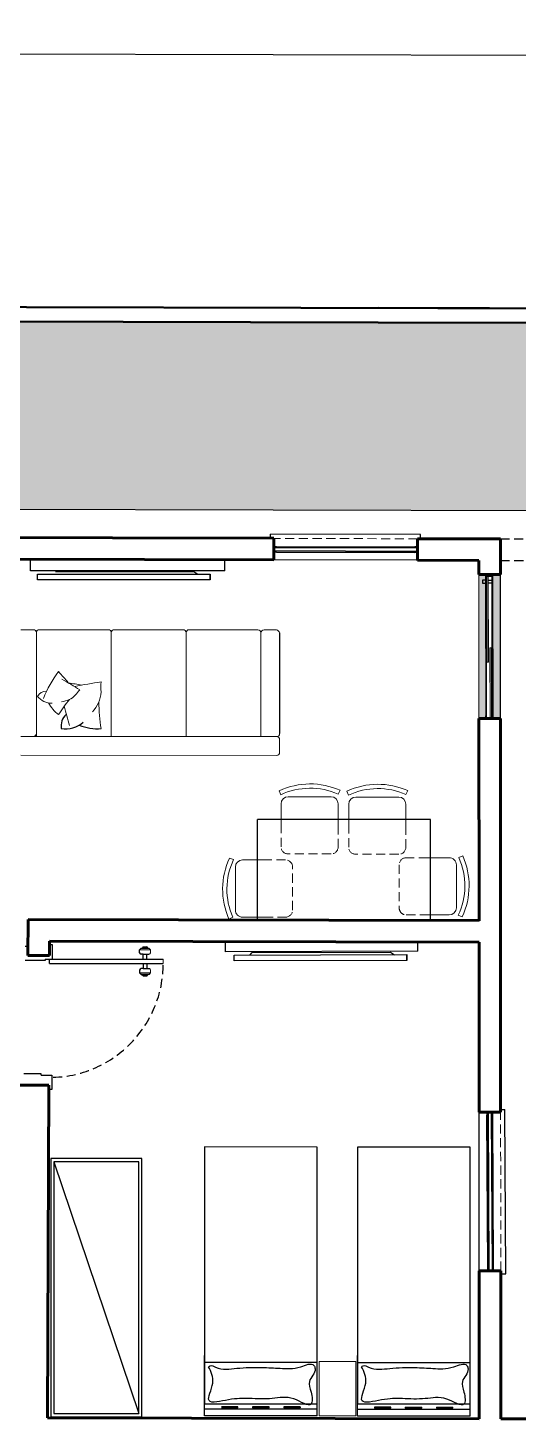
# Model space of a CAD drawing. Header units: millimetres. Extents: x 103208 to 171806, y -164 to 10038.
# Drawn here: x 118534 to 118874, y 7000 to 7966 of the extents above; entities that cross this region are included whole.
import ezdxf

# ---------------------------------------------------------------- set-up
doc = ezdxf.new("R2010")
doc.units = ezdxf.units.MM
doc.linetypes.add('HIDDEN', pattern=[9.525, 6.35, -3.175])
for name, color, linetype in [('01', 1, 'Continuous'), ('ACESSORIOS', 2, 'Continuous'), ('COZINHA', 2, 'Continuous'), ('Hachuria - Moveis', 1, 'Continuous'), ('Piso', 55, 'Continuous'), ('PN010', 1, 'Continuous'), ('PORTAS', 3, 'Continuous'), ('Portas-Projeção', 55, 'HIDDEN'), ('Projeção Janela - Viga', 1, 'HIDDEN')]:
    doc.layers.add(name, color=color, linetype=linetype)
for name, color, linetype, lineweight in [('Hachura', 1, 'Continuous', 9), ('MEDIDAS', 7, 'Continuous', 0), ('Moveis', 1, 'Continuous', 9), ('Parede Baixa', 5, 'Continuous', 50), ('Parede Corte', 4, 'Continuous', 40), ('Pisos Externos', 15, 'Continuous', 9), ('Portas - Janelas', 2, 'Continuous', 20), ('Projeção Janela', 15, 'HIDDEN', 9)]:
    doc.layers.add(name, color=color, linetype=linetype, lineweight=lineweight)
doc.styles.add('Valéria', font='romantic.ttf', dxfattribs={"height": 10})
doc.dimstyles.new('Cota - 50', dxfattribs={"dimtxt": 10, "dimasz": 5, "dimexe": 10, "dimexo": 20, "dimgap": 5, "dimtad": 1, "dimtxsty": 'Valéria', "dimblk": 'DOT', "dimcen": 0, "dimclrd": 12, "dimclre": 12, "dimclrt": 2, "dimazin": 2, "dimtfac": 1, "dimtix": 1, "dimtmove": 0, "dimatfit": 3, "dimldrblk": 'DOT', "dimfxl": 1, "dimarcsym": 0})

# ---------------------------------------------------------------- blocks, each defined once
blk = doc.blocks.new('cad')
at = {"layer": 'Moveis', "linetype": 'HIDDEN'}
for p, q in [((48757.25, 6115.68), (48727.25, 6115.68)), ((48722.25, 6110.68), (48722.25, 6095.68)), ((48762.25, 6095.68), (48762.25, 6110.68))]:
    blk.add_line(p, q, dxfattribs=at)
at = {"layer": 'Moveis'}
for p, q in [((48722.25, 6095.68), (48722.25, 6080.68)), ((48762.25, 6080.68), (48762.25, 6095.68)), ((48727.25, 6075.68), (48757.25, 6075.68)), ((48721.06, 6071.53), (48722.05, 6074.38)), ((48763.54, 6071.19), (48762.31, 6073.93))]:
    blk.add_line(p, q, dxfattribs=at)
at = {"layer": 'Moveis', "linetype": 'HIDDEN'}
for centre, start, end in [((48727.25, 6110.68), 90, 180), ((48757.25, 6110.68), 0, 90)]:
    blk.add_arc(centre, 5, start, end, dxfattribs=at)
at = {"layer": 'Moveis'}
for centre, radius, start, end in [((48727.25, 6080.68), 5, 180, 270), ((48757.25, 6080.68), 5, 270, 0), ((48742.67, 6118.15), 51.39, 245.13103, 293.96091), ((48742.67, 6118.15), 48.39, 244.77162, 293.94946)]:
    blk.add_arc(centre, radius, start, end, dxfattribs=at)
blk = doc.blocks.new('_Dot')
at = {"color": 0, "linetype": 'ByBlock', "lineweight": -2}
blk.add_line((-0.5, 0), (-1, 0), dxfattribs=at)
at = {"color": 0, "linetype": 'ByBlock', "const_width": 0.5}
blk.add_lwpolyline([(-0.25, 0, 1), (0.25, 0, 1)], format="xyb", close=True, dxfattribs=at)
blk = doc.blocks.new('*D887')
at = {"layer": 'Defpoints', "color": 0, "transparency": 16777216}
for p in [(119009.95, 7946.88), (116883.55, 7776.34, 9825), (119009.54, 7771.41, 9825)]:
    blk.add_point(p, dxfattribs=at)
at = {"layer": 'MEDIDAS', "color": 12, "lineweight": -2, "transparency": 16777216}
for p, q in [((116883.59, 7796.34), (116883.98, 7961.81)), ((119009.59, 7791.41), (119009.97, 7956.88)), ((116888.95, 7951.8), (119004.95, 7946.9))]:
    blk.add_line(p, q, dxfattribs=at)
at = {"layer": 'MEDIDAS', "color": 12, "lineweight": -2, "transparency": 16777216, "xscale": 5, "yscale": 5, "zscale": 5}
for p, rotation in [((116883.95, 7951.81), 179.8672790573392), ((119009.95, 7946.88), 359.8672790573391)]:
    blk.add_blockref('_Dot', p, dxfattribs=dict(at, rotation=rotation))
at = {"layer": 'MEDIDAS', "color": 2, "transparency": 16777216, "insert": (117946.97, 7959.49), "char_height": 10, "attachment_point": 5, "rotation": 359.86728, "style": 'Valéria'}
blk.add_mtext('2126', dxfattribs=at)

msp = doc.modelspace()

# ---------------------------------------------------------------- hatches: boundary and pattern name
h = msp.add_hatch()
h.set_pattern_fill('GRASS2', color=74, scale=15, pattern_type=2)
h.set_pattern_definition([(360, (3778.935, 51.527), (15, 15), [2.25, -0.45, 0.6, -0.45, 2.25, -9]), (360, (3778.185, 51.977), (15, 15), [1.5, -1.125, 2.25, -1.125, 1.5, -7.5]), (360, (3783.435, 57.977), (15, 15), [1.875, -0.75, 1.875, -10.5]), (360, (3775.935, 60.977), (15, 15), [0.75, -1.5, 0.75, -12]), (90, (3777.435, 60.977), (-15, 15), [1.35, -13.65]), (90, (3781.935, 51.977), (-15, 15), [1.5, -13.5]), (90, (3785.685, 57.977), (-15, 15), [1.5, -13.5]), (45, (3783.885, 51.827), (1e-14, 15), [1.5, -19.7132034]), (135, (3779.985, 51.827), (-15, 1e-14), [1.5, -19.7132034]), (63.434949, (3783.435, 51.9024), (8e-10, 15), [1.5, -32.0410197]), (75.9637565, (3782.685, 51.9774), (5e-10, 15), [1.5, -60.3465844]), (75.9637565, (3786.435, 57.9774), (5e-10, 15), [1.2, -60.6465844]), (75.9637565, (3777.735, 60.9774), (5e-10, 15), [1.05, -60.7965844]), (104.0362435, (3781.185, 51.9774), (-5e-10, 15), [1.5, -60.3465844]), (104.0362435, (3784.935, 57.9774), (-5e-10, 15), [1.2, -60.6465844]), (104.0362435, (3777.135, 60.9774), (-5e-10, 15), [1.05, -60.7965844]), (116.565051, (3780.435, 51.9024), (-6e-09, 15), [1.5, -32.041002])])
h.paths.add_polyline_path([(119343.87406, 7106.90506), (119363.32725, 7106.51682), (119363.32725, 7156.57162), (119343.87406, 7156.95986)])
h.paths.add_polyline_path([(119363.05579, 7306.57138), (119343.57108, 7306.89555), (119343.57108, 7356.84406), (119363.05579, 7356.51988)])
h.paths.add_polyline_path([(118922.13695, 7516.33684), (119362.78872, 7516.33684), (119362.78354, 7456.57113), (118922.13177, 7456.57113)])
h.paths.add_polyline_path([(118922.00531, 7631.0363), (117893.43321, 7633.50507), (117893.49929, 7763.81788), (118922.07125, 7761.34172)])
h.paths.add_polyline_path([(119059.61428, 7673.50397), (118950.09375, 7673.50397)], flags=16)
h.paths.add_polyline_path([(118922.07125, 7761.34172), (118922.08768, 7615.71812), (119362.47499, 7616.51743), (119362.49344, 7640.79), (119323.48972, 7669.91631), (119294.10714, 7688.45562), (119258.78465, 7707.40645), (119219.20127, 7724.79811), (119177.98658, 7739.0174), (119139.18333, 7749.06733), (119100.09232, 7756.11175), (119064.39458, 7759.94939)])
at = {"layer": 'Pisos Externos'}
h = msp.add_hatch(dxfattribs=at)
h.set_pattern_fill('AR-SAND', color=256, scale=0.05, angle=225.08857545)
h.set_pattern_definition([(262.5885755, (125709.1789, -56472.0672), (1.78949214, -1.67100301), [0, -1.9304, 0, -2.159, 0, -2.06375]), (232.5885755, (125709.179, -56472.0672), (0.95142842, -4.12219834), [0, -1.0414, 0, -1.7399, 0, -0.66675]), (192.5885755, (125710.2817, -56470.9609), (-2.78716461, -2.80597368), [0, -0.635, 0, -2.286, 0, -2.9845]), (182.5885755, (125710.2817, -56470.961), (-1.90601143, -3.49070464), [0, -0.3175, 0, -1.4986, 0, -1.7145])])
h.paths.add_polyline_path([(118861.48744, 7486.72265), (118861.77283, 7586.7176), (118856.58768, 7586.72823), (118856.5904, 7583.76281), (118856.81832, 7486.71614), (118856.48746, 7486.7109)])
h.paths.add_polyline_path([(118851.89771, 7486.71983), (118851.81763, 7487.00329), (118851.59041, 7583.75107), (118851.58774, 7586.73848), (118847.09923, 7586.74768), (118846.89773, 7486.70809)])

# ---------------------------------------------------------------- linework, layer by layer
for p, q in [((117893.06564, 7633.50595, 134458.76029), (118922.00531, 7631.0363, 134458.76029)), ((118540.30507, 7582.9837), (118540.30507, 7587.00963)), ((118660.30507, 7582.9837), (118660.30507, 7587.00963)), ((118676.99232, 7318.5706, 9825), (118676.98308, 7322.59652, 9825)), ((118796.992, 7318.84596, 9825), (118796.98277, 7322.87188, 9825))]:
    msp.add_line(p, q)
at = {"layer": '01', "color": 1}
for centre, radius, start, end in [((118567.21968, 7481.5756), 10.51151, 130.53425992, 190.11831101), ((118559.79711, 7498.22774), 18.72871, 261.01351015, 311.39539425), ((118582.32936, 7514.63362), 34.98737, 248.26752688, 273.7292416)]:
    msp.add_arc(centre, radius, start, end, dxfattribs=at)
at = {"layer": 'ACESSORIOS'}
for p, q in [((118702.38226, 7611.71777, -488710.04118), (118702.38622, 7614.7172, -488710.04118)), ((118806.50028, 7614.53045, -488710.04118), (118702.38622, 7614.7172, -488710.04118)), ((118535.45734, 7589.34146), (118535.47666, 7597.22176)), ((118670.47311, 7589.34146), (118670.49162, 7596.89081)), ((118804.49629, 7596.67185, -488710.04118), (118704.53688, 7596.97635, -488710.04118)), ((118670.47311, 7589.34146), (118535.45734, 7589.34146)), ((118550.76378, 7329.71038, 9825), (118548.79952, 7329.71038, 9825)), ((118671.026, 7324.91468, 9825), (118671.026, 7331.85713, 9825)), ((118804.60133, 7325.22119, 9825), (118804.58673, 7331.58335, 9825)), ((118531.76378, 7328.69534, 9825), (118533.76378, 7328.69534, 9825)), ((118804.60133, 7325.22119, 9825), (118671.026, 7324.91468, 9825)), ((118847.2412, 7103.46526, -488710.04118), (118847.20887, 7213.46525, -488710.04118)), ((118862.2086, 7215.41235, -488710.04118), (118865.18421, 7215.40841, -488710.04118)), ((118865.8457, 7101.43101, -488710.04118), (118865.18389, 7215.46351, -488710.04118))]:
    msp.add_line(p, q, dxfattribs=at)
at = {"layer": 'ACESSORIOS', "color": 2, "linetype": 'Continuous'}
msp.add_line((118550.76378, 7319.71038, 9825), (118550.76378, 7329.71038, 9825), dxfattribs=at)
at = {"layer": 'COZINHA'}
for p, q in [((118806.49622, 7611.46257, -488710.04118), (118806.50028, 7614.53045, -488710.04118)), ((118862.2418, 7101.43577, -488710.04118), (118865.8457, 7101.43101, -488710.04118))]:
    msp.add_line(p, q, dxfattribs=at)
at = {"layer": 'Hachura'}
for p, q in [((118704.49572, 7606.24374, -488710.04118), (118706.42236, 7606.24392, -488710.04118)), ((118704.49572, 7602.24374, -488710.04118), (118706.42273, 7602.24392, -488710.04118)), ((118704.9224, 7605.74378, -488710.04118), (118706.4224, 7605.74392, -488710.04118)), ((118704.92268, 7602.74378, -488710.04118), (118704.9224, 7605.74378, -488710.04118)), ((118704.92245, 7605.24378, -488710.04118), (118804.02766, 7604.88619, -488710.04118)), ((118704.92264, 7603.24378, -488710.04118), (118804.02785, 7602.88619, -488710.04118)), ((118704.92268, 7602.74378, -488710.04118), (118706.42268, 7602.74392, -488710.04118)), ((118528.80091, 7548.39249), (118537.46758, 7548.38981)), ((118539.61129, 7474.22248), (118539.63358, 7546.22247)), ((118589.46758, 7548.37372), (118541.80091, 7548.38847)), ((118591.61129, 7474.20638), (118591.63357, 7546.20638)), ((118641.46757, 7548.35762), (118593.80091, 7548.37238)), ((118643.61129, 7474.19029), (118643.63357, 7546.19029)), ((118693.46757, 7548.34153), (118645.80091, 7548.35628)), ((118695.61129, 7474.1742), (118695.63357, 7546.17419)), ((118697.8009, 7548.34019), (118706.46757, 7548.33751)), ((118591.61129, 7474.20638), (118591.62738, 7526.20638)), ((118591.61129, 7474.20638), (118591.62738, 7526.20638)), ((118643.61129, 7474.19029), (118643.62738, 7526.19029)), ((118706.44462, 7474.17085), (118528.77796, 7474.22583)), ((118708.61061, 7472.00351), (118708.60793, 7463.33684)), ((118706.44059, 7461.17085), (118528.77394, 7461.22583)), ((118852.70898, 7213.46746, -488710.04118), (118852.70917, 7211.44846, -488710.04118)), ((118856.70898, 7213.48123, -488710.04118), (118856.70917, 7211.44883, -488710.04118)), ((118853.20903, 7212.9485, -488710.04118), (118856.20903, 7212.94878, -488710.04118)), ((118853.20903, 7212.9485, -488710.04118), (118853.20917, 7211.4485, -488710.04118)), ((118854.30387, 7103.94581, -488710.04118), (118853.70903, 7212.94855, -488710.04118)), ((118856.30387, 7103.94599, -488710.04118), (118855.70361, 7212.94873, -488710.04118)), ((118856.20903, 7212.94878, -488710.04118), (118856.20917, 7211.44878, -488710.04118))]:
    msp.add_line(p, q, dxfattribs=at)
at = {"layer": 'Hachura', "elevation": -239442.52059}
for points in [[(118852.72663, 7525.75358), (118852.58688, 7585.25341)], [(118853.58688, 7585.25576), (118853.72662, 7525.75593), (118852.72663, 7525.75358)], [(118854.81728, 7487.15676), (118854.70313, 7535.75825), (118855.70313, 7535.76059), (118855.81728, 7487.15911)]]:
    msp.add_lwpolyline(points, dxfattribs=at)
at = {"layer": 'Hachura'}
for centre, radius, start, end in [((118537.46691, 7546.22314), 2.16667, 359.9822683, 89.9822683), ((118541.80024, 7546.2218), 2.16667, 89.9822683, 179.9822683), ((118589.46691, 7546.20705), 2.16667, 359.9822683, 89.9822683), ((118593.80024, 7546.20571), 2.16667, 89.9822683, 179.9822683), ((118641.4669, 7546.19096), 2.16667, 359.9822683, 89.9822683), ((118645.80024, 7546.18962), 2.16667, 89.9822683, 179.9822683), ((118693.4669, 7546.17486), 2.16667, 359.9822683, 89.9822683), ((118697.80023, 7546.17352), 2.16667, 89.9822683, 179.9822683), ((118705.11367, 7544.81845), 3.77052, 21.00795215, 68.95658444), ((118614.86507, 7472.88294), 75.67371, 142.18256262, 158.53200273), ((118410.45234, 7388.33322), 195.10581, 39.17385801, 42.15731223), ((118479.13577, 7366.47022), 166.95377, 57.09894418, 62.11810549), ((118546.66671, 7498.33466), 7.35806, 89.9436641, 149.52771519), ((118555.41914, 7514.22715), 15.91749, 276.14345483, 314.94868217), ((118521.69709, 7235.63201), 278.72258, 79.76445383, 81.69421864), ((118616.52829, 7275.75567), 238.50538, 97.68954, 102.17161221), ((118588.84099, 7487.14494), 27.23914, 134.28055924, 144.50278571), ((118561.94248, 7506.95156), 22.73927, 316.73405065, 355.539278), ((118623.37227, 7508.63767), 38.91306, 174.87115506, 185.09338153), ((118550.30543, 7510.567), 13.1101, 220.42291432, 270.80479843), ((118569.75491, 7509.02537), 24.49116, 207.67693106, 233.13864577), ((118645.27918, 7433.16323), 106.32456, 141.03398121, 148.04854026), ((118664.86038, 7517.35525), 108.1053, 191.75568095, 199.12259856), ((118734.77385, 7502.53617), 151.89223, 181.62457703, 188.63913608), ((118537.4453, 7476.38981), 2.16667, 269.9822683, 359.9822683), ((118706.44529, 7476.33751), 2.16667, 269.9822683, 359.9822683), ((118706.44395, 7472.00418), 2.16667, 359.9822683, 89.9822683), ((118706.44127, 7463.33751), 2.16667, 269.9822683, 359.9822683)]:
    msp.add_arc(centre, radius, start, end, dxfattribs=at)
at = {"layer": 'Hachuria - Moveis'}
for p, q in [((118804.49572, 7605.88623, -488710.04118), (118802.52757, 7605.88605, -488710.04118)), ((118804.02761, 7605.38619, -488710.04118), (118802.52761, 7605.38605, -488710.04118)), ((118804.02789, 7602.38619, -488710.04118), (118802.52789, 7602.38605, -488710.04118)), ((118804.49572, 7601.88623, -488710.04118), (118802.52794, 7601.88605, -488710.04118)), ((118804.02789, 7602.38619, -488710.04118), (118804.02761, 7605.38619, -488710.04118)), ((118851.58346, 7586.71076, -239442.52059), (118851.59048, 7583.72334, -239442.52059)), ((118852.09047, 7583.72451, -239442.52059), (118851.59048, 7583.72334, -239442.52059)), ((118856.08694, 7585.2339, -239442.52059), (118852.08695, 7585.22451, -239442.52059)), ((118852.08695, 7585.22451, -239442.52059), (118852.09047, 7583.72451, -239442.52059)), ((118856.08694, 7585.2339, -239442.52059), (118856.09046, 7583.73391, -239442.52059)), ((118856.09046, 7583.73391, -239442.52059), (118856.59046, 7583.73508, -239442.52059)), ((118856.5835, 7586.70051, -239442.52059), (118856.59046, 7583.73508, -239442.52059)), ((118852.31376, 7488.65089, -239442.52059), (118851.81376, 7488.64971, -239442.52059)), ((118851.81831, 7486.7128, -239442.52059), (118851.81376, 7488.64971, -239442.52059)), ((118852.31729, 7487.15089, -239442.52059), (118852.31376, 7488.65089, -239442.52059)), ((118856.31727, 7487.16028, -239442.52059), (118852.31729, 7487.15089, -239442.52059)), ((118856.31375, 7488.66028, -239442.52059), (118856.81375, 7488.66146, -239442.52059)), ((118856.31727, 7487.16028, -239442.52059), (118856.31375, 7488.66028, -239442.52059)), ((118856.81832, 7486.71614, -239442.52059), (118856.81375, 7488.66146, -239442.52059)), ((118656.39402, 7189.39074), (118656.37096, 7010.90521)), ((118734.79402, 7189.38059), (118656.39402, 7189.39074)), ((118734.76991, 7002.72407), (118734.79402, 7189.38059)), ((118762.67347, 7189.3305), (118762.65042, 7010.84498)), ((118841.07347, 7189.32035), (118762.67347, 7189.3305)), ((118841.04936, 7002.66384), (118841.07347, 7189.32035)), ((118853.30392, 7103.46415, -488710.04118), (118853.30373, 7105.44572, -488710.04118)), ((118853.80387, 7103.94576, -488710.04118), (118853.80373, 7105.44576, -488710.04118)), ((118853.80387, 7103.94576, -488710.04118), (118856.80387, 7103.94604, -488710.04118)), ((118856.80387, 7103.94604, -488710.04118), (118856.80373, 7105.44604, -488710.04118)), ((118857.30392, 7103.47793, -488710.04118), (118857.30373, 7105.44609, -488710.04118)), ((118656.37057, 7002.72407), (118656.37057, 7044.72407)), ((118656.3748, 7039.97342), (118734.77472, 7039.96556)), ((118762.65003, 7002.66384), (118762.65003, 7044.66384)), ((118762.65426, 7039.91318), (118841.05417, 7039.90533)), ((118734.77142, 7010.90521), (118656.37142, 7010.90521)), ((118762.65042, 7007.32188), (118762.65088, 7010.84498)), ((118841.05088, 7010.84498), (118762.65088, 7010.84498)), ((118734.77057, 7002.72407), (118656.37057, 7002.72407)), ((118734.77097, 7007.38211), (118656.37096, 7007.38211)), ((118679.64797, 7008.95852), (118668.18299, 7008.95852)), ((118679.64797, 7008.30006), (118668.18299, 7008.30006)), ((118701.30391, 7008.95852), (118689.83893, 7008.95852)), ((118701.30391, 7008.30006), (118689.83893, 7008.30006)), ((118722.95992, 7008.95852), (118711.49494, 7008.95852)), ((118722.95992, 7008.30006), (118711.49494, 7008.30006)), ((118722.95992, 7008.95852), (118722.95992, 7008.30006)), ((118841.05003, 7002.66384), (118762.65003, 7002.66384)), ((118841.05042, 7007.32188), (118762.65042, 7007.32188)), ((118785.92742, 7008.89829), (118774.46245, 7008.89829)), ((118785.92742, 7008.23983), (118774.46245, 7008.23983)), ((118795.96232, 7008.85718), (118807.4273, 7008.85718)), ((118795.96232, 7008.85718), (118795.96232, 7008.19872)), ((118795.96232, 7008.19872), (118807.4273, 7008.19872)), ((118817.61833, 7008.85718), (118829.08331, 7008.85718)), ((118817.61833, 7008.19872), (118829.08331, 7008.19872))]:
    msp.add_line(p, q, dxfattribs=at)
for points in [[(118549.68901, 7002.22926), (118612.88901, 7002.22926), (118612.88901, 7181.29592), (118549.68901, 7181.29592)], [(118551.79568, 7004.33592), (118610.78235, 7004.33592), (118610.78235, 7179.18926), (118551.79568, 7179.18926)]]:
    msp.add_lwpolyline(points, close=True, dxfattribs=at)
for points in [[(118679.64797, 7008.30006), (118679.64797, 7008.95852)], [(118689.83893, 7008.95852), (118689.83893, 7008.30006)], [(118701.30391, 7008.30006), (118701.30391, 7008.95852)], [(118711.49494, 7008.95852), (118711.49494, 7008.30006)], [(118774.46245, 7008.89829), (118774.46245, 7008.23983)], [(118785.92742, 7008.23983), (118785.92742, 7008.89829)], [(118807.4273, 7008.19872), (118807.4273, 7008.85718)], [(118817.61833, 7008.85718), (118817.61833, 7008.19872)], [(118829.08331, 7008.19872), (118829.08331, 7008.85718)]]:
    msp.add_lwpolyline(points, dxfattribs=at)
for points in [[(118659.3111, 7036.93283), (118662.14518, 7025.58446), (118659.59446, 7013.38561), (118673.19944, 7013.95306), (118687.65496, 7014.80424), (118703.52773, 7014.80424), (118718.54997, 7014.52052), (118730.45477, 7010.90521), (118730.45477, 7019.34317), (118729.32088, 7026.71936), (118733.28929, 7035.51419), (118732.43876, 7037.78401), (118723.36847, 7036.93283), (118708.91296, 7035.79792), (118696.44188, 7036.36538), (118678.86848, 7035.79792), (118664.12961, 7036.6491), (118660.33567, 7037.61109), (118659.3111, 7036.93283)], [(118765.59056, 7036.8726), (118768.42463, 7025.52422), (118765.87392, 7013.32537), (118779.4789, 7013.89283), (118793.93441, 7014.74401), (118809.80719, 7014.74401), (118824.82943, 7014.46028), (118836.73423, 7010.84498), (118836.73423, 7019.28294), (118835.60033, 7026.65913), (118839.56875, 7035.45396), (118838.71821, 7037.72378), (118829.64793, 7036.8726), (118815.19242, 7035.73769), (118802.72133, 7036.30514), (118785.14794, 7035.73769), (118770.40906, 7036.58887), (118766.61513, 7037.55086), (118765.59056, 7036.8726)]]:
    msp.add_spline(points, degree=3, dxfattribs=at)
at = {"layer": 'Moveis'}
for p, q in [((118706.42236, 7606.24392, -488710.04118), (118706.4224, 7605.74392, -488710.04118)), ((118706.42268, 7602.74392, -488710.04118), (118706.42273, 7602.24392, -488710.04118)), ((118802.52757, 7605.88605, -488710.04118), (118802.52761, 7605.38605, -488710.04118)), ((118802.52789, 7602.38605, -488710.04118), (118802.52794, 7601.88605, -488710.04118)), ((118853.20917, 7211.4485, -488710.04118), (118852.70917, 7211.44846, -488710.04118)), ((118856.70917, 7211.44883, -488710.04118), (118856.20917, 7211.44878, -488710.04118)), ((118853.80373, 7105.44576, -488710.04118), (118853.30373, 7105.44572, -488710.04118)), ((118857.30373, 7105.44609, -488710.04118), (118856.80373, 7105.44604, -488710.04118))]:
    msp.add_line(p, q, dxfattribs=at)
msp.add_lwpolyline([(118761.56566, 7040.48873), (118761.56566, 7002.72407), (118736.05068, 7002.72407), (118736.05068, 7040.48873)], close=True, dxfattribs=at)
at = {"layer": 'Parede Baixa'}
for p, q in [((118704.53688, 7596.77193, -488710.04118), (118704.53247, 7611.77199, -488710.04118)), ((118804.49542, 7596.46743, -488710.04118), (118804.53233, 7611.52687, -488710.04118)), ((118862.09189, 7611.44324, -488710.04118), (118862.09916, 7586.7177, -488710.04118)), ((118847.09629, 7596.47995, -488710.04118), (118847.09916, 7586.71329, -488710.04118)), ((118847.09916, 7586.71329, -122769.92952), (118862.09916, 7586.7177, -488710.04118)), ((118847.12855, 7486.71329, -117520.21615), (118862.12855, 7486.7177, -242153.97644)), ((118847.12855, 7486.71329, -488710.04118), (118847.16978, 7346.45157, -488710.04118)), ((118862.12855, 7486.7177, -488710.04118), (118862.20887, 7213.46966, -488710.04118)), ((118533.76375, 7322.24112, 9825), (118533.88294, 7347.24694, 9825)), ((118548.76378, 7322.21038, 9825), (118548.81144, 7332.2103, 9825)), ((118847.17418, 7331.47897, -488710.04118), (118847.20887, 7213.46525, -488710.04118)), ((118533.75017, 7322.24115, 9825), (118548.76378, 7322.21038, 9825)), ((118476.93647, 7232.44869, -114808.76029), (118548.37188, 7232.30226, -114808.76029)), ((118547.2712, 7001.38056, -114808.76029), (118548.37188, 7232.30226, -114808.76029)), ((118847.20887, 7213.46525, -488710.04118), (118862.20887, 7213.46966, -488710.04118)), ((118847.2412, 7103.46526, -488710.04118), (118862.2412, 7103.46967, -488710.04118)), ((118847.2412, 7103.46526, -364076.28088), (118847.2714, 7000.74217, -364076.28088)), ((118862.2412, 7103.46967, -488710.04118), (118862.27141, 7000.71142, -488710.04118)), ((118547.2712, 7001.38056, 9825), (118847.27139, 7000.76561, 9825)), ((118862.2714, 7000.73486, 9825), (118977.68147, 7000.49829, 9825))]:
    msp.add_line(p, q, dxfattribs=at)
at = {"layer": 'Parede Baixa', "elevation": 9825}
for points in [[(118255.74939, 7612.92948), (118704.53245, 7611.83535)], [(118804.53233, 7611.52687), (118862.09189, 7611.44324)], [(118435.11125, 7597.48979), (118704.53686, 7596.82939)], [(118804.49571, 7596.58437), (118847.09629, 7596.47995)], [(118533.88294, 7347.24694), (118847.16977, 7346.47902)], [(118548.81144, 7332.2103), (118847.17418, 7331.47897)]]:
    msp.add_lwpolyline(points, dxfattribs=at)
at = {"layer": 'Parede Corte'}
msp.add_line((117893.13263, 7763.81876, 9825), (118777.04772, 7761.6972, 9825), dxfattribs=at)
at = {"layer": 'Parede Corte', "elevation": 9825}
msp.add_lwpolyline([(117484.52109, 7774.86542), (119009.14738, 7771.12832)], dxfattribs=at)
for points in [[(118777.04478, 7771.69724), (119009.14738, 7771.12832, -0.183582587), (119372.49206, 7645.49374)], [(118777.04772, 7761.6972), (119009.28699, 7761.12794, -0.181396824), (119362.49344, 7640.79008)]]:
    msp.add_lwpolyline(points, format="xyb", dxfattribs=at)
at = {"layer": 'Piso'}
for p, q in [((118706.42236, 7606.24392, -488710.04118), (118802.52757, 7605.88605, -488710.04118)), ((118706.4224, 7605.74392, -488710.04118), (118802.52761, 7605.38605, -488710.04118)), ((118706.42268, 7602.74392, -488710.04118), (118802.52789, 7602.38605, -488710.04118)), ((118706.42273, 7602.24392, -488710.04118), (118802.52794, 7601.88605, -488710.04118)), ((118851.59041, 7583.75107, -239442.52059), (118851.81831, 7486.71467, -239442.52059)), ((118852.31729, 7487.15089, -239442.52059), (118852.09041, 7583.75224, -239442.52059)), ((118856.0904, 7583.76164, -239442.52059), (118856.31727, 7487.16028, -239442.52059)), ((118856.5904, 7583.76281, -239442.52059), (118856.81832, 7486.71614, -239442.52059)), ((118853.30373, 7105.44572, -488710.04118), (118852.70917, 7211.44846, -488710.04118)), ((118853.80373, 7105.44576, -488710.04118), (118853.20917, 7211.4485, -488710.04118)), ((118856.80373, 7105.44604, -488710.04118), (118856.20917, 7211.44878, -488710.04118)), ((118857.30373, 7105.44609, -488710.04118), (118856.70917, 7211.44883, -488710.04118)), ((118551.79568, 7179.18926), (118610.78235, 7004.33592))]:
    msp.add_line(p, q, dxfattribs=at)
at = {"layer": 'PN010'}
for p, q in [((118552.95894, 7588.66737), (118649.06715, 7588.66737)), ((118649.06715, 7588.66737), (118651.78253, 7587.00963)), ((118852.5929, 7582.69354, -239442.52059), (118849.5929, 7582.69113, -239442.52059)), ((118849.5929, 7582.69113, -239442.52059), (118849.5945, 7580.69114, -239442.52059)), ((118849.5945, 7580.69114, -239442.52059), (118852.59758, 7580.69819, -239442.52059)), ((118853.5929, 7582.69435, -239442.52059), (118856.5929, 7582.69675, -239442.52059)), ((118856.5945, 7580.69675, -239442.52059), (118853.59761, 7580.68972, -239442.52059)), ((118856.5929, 7582.69675, -239442.52059), (118856.5945, 7580.69675, -239442.52059)), ((118862.12855, 7486.7177, -488710.04118), (118862.09916, 7586.7177, -488710.04118)), ((118708.63357, 7546.17017), (118708.61196, 7476.33684)), ((118693.35248, 7346.70898, 9825), (118693.35248, 7416.70898, 9825)), ((118813.35248, 7346.70898, 9825), (118813.35248, 7416.70898, 9825)), ((118687.94127, 7322.62167, 9825), (118689.63312, 7324.28329, 9825)), ((118689.63312, 7324.28329, 9825), (118785.74108, 7324.50382, 9825)), ((118785.74108, 7324.50382, 9825), (118788.46025, 7322.85232, 9825))]:
    msp.add_line(p, q, dxfattribs=at)
msp.add_lwpolyline([(118540.30507, 7582.9837), (118540.30507, 7587.00963), (118660.30507, 7587.00963), (118660.30507, 7582.9837)], close=True, dxfattribs=at)
at = {"layer": 'PN010', "elevation": 9825}
for points in [[(118813.35248, 7416.70898), (118693.35248, 7416.70898)], [(118813.35248, 7346.70898), (118693.35248, 7346.70898)]]:
    msp.add_lwpolyline(points, dxfattribs=at)
msp.add_lwpolyline([(118676.99232, 7318.5706), (118676.98308, 7322.59652), (118796.98277, 7322.87188), (118796.992, 7318.84596)], close=True, dxfattribs=at)
at = {"layer": 'PORTAS', "color": 2, "linetype": 'Continuous'}
for p, q in [((118545.76378, 7319.71038, 9825), (118545.76378, 7318.71038, 9825)), ((118545.76378, 7319.71038, 9825), (118550.76378, 7319.71038, 9825)), ((118548.76378, 7316.71038, 9825), (118548.76378, 7319.71038, 9825)), ((118548.76378, 7319.71038, 9825), (118627.76378, 7319.71038, 9825)), ((118611.36675, 7326.21038, 9825), (118612.51319, 7327.35682, 9825)), ((118611.36675, 7324.21038, 9825), (118611.36675, 7326.21038, 9825)), ((118611.43464, 7326.27826, 9825), (118611.50252, 7326.21038, 9825)), ((118613.86675, 7323.21038, 9825), (118612.36675, 7323.21038, 9825)), ((118612.51319, 7327.35682, 9825), (118613.36675, 7327.71038, 9825)), ((118613.36675, 7327.71038, 9825), (118616.86675, 7327.71038, 9825)), ((118613.86675, 7328.21038, 9825), (118616.36675, 7328.21038, 9825)), ((118613.86675, 7323.21038, 9825), (118616.36675, 7323.21038, 9825)), ((118613.86675, 7319.71038, 9825), (118613.86675, 7323.21038, 9825)), ((118616.36675, 7323.21038, 9825), (118617.86675, 7323.21038, 9825)), ((118616.36675, 7319.71038, 9825), (118616.36675, 7323.21038, 9825)), ((118545.76378, 7318.71038, 9825), (118531.76378, 7318.71038, 9825)), ((118548.76378, 7316.71038, 9825), (118627.76378, 7316.71038, 9825)), ((118611.36675, 7312.21038, 9825), (118611.36675, 7310.21038, 9825)), ((118611.36675, 7310.21038, 9825), (118612.51319, 7309.06393, 9825)), ((118611.36675, 7310.21038, 9825), (118618.86675, 7310.21038, 9825)), ((118613.86675, 7313.21038, 9825), (118612.36675, 7313.21038, 9825)), ((118613.86675, 7316.71038, 9825), (118613.86675, 7313.21038, 9825)), ((118613.86675, 7313.21038, 9825), (118616.36675, 7313.21038, 9825)), ((118616.36675, 7316.71038, 9825), (118616.36675, 7313.21038, 9825)), ((118616.36675, 7313.21038, 9825), (118617.86675, 7313.21038, 9825)), ((118612.51319, 7309.06393, 9825), (118613.36675, 7308.71038, 9825)), ((118613.36675, 7308.71038, 9825), (118616.86675, 7308.71038, 9825)), ((118613.86675, 7308.21038, 9825), (118616.36675, 7308.21038, 9825)), ((118542.98276, 7240.24937, 9825), (118530.94956, 7240.24937, 9825)), ((118542.98276, 7239.24779, 9825), (118542.98276, 7240.24937, 9825)), ((118542.98276, 7239.24779, 9825), (118550.39834, 7239.24779, 9825)), ((118550.39834, 7239.24779, 9825), (118550.39834, 7229.24779, 9825)), ((118550.39834, 7229.24779, 9825), (118548.35733, 7229.24779, 9825))]:
    msp.add_line(p, q, dxfattribs=at)
for centre, radius, start, end in [((118612.36675, 7324.21038, 9825), 1, 180, 270), ((118613.86675, 7327.71038, 9825), 0.5, 90, 180), ((118616.36675, 7327.71038, 9825), 0.5, 0, 90), ((118612.36675, 7312.21038, 9825), 1, 90, 180), ((118613.86675, 7308.71038, 9825), 0.5, 180, 270), ((118616.36675, 7308.71038, 9825), 0.5, 270, 0)]:
    msp.add_arc(centre, radius, start, end, dxfattribs=at)
at = {"layer": 'Portas - Janelas'}
for p, q in [((118847.12855, 7486.71274, -488710.04118), (118847.09923, 7586.74768, -239442.52059)), ((118617.7203, 7327.35682, 9825), (118617.86675, 7327.21038, 9825)), ((118617.86675, 7327.21038, 9825), (118618.86675, 7326.21038, 9825)), ((118618.86675, 7326.21038, 9825), (118618.86675, 7324.13031, 9825)), ((118627.76378, 7316.71038, 9825), (118627.76378, 7319.71038, 9825)), ((118617.86675, 7309.21038, 9825), (118618.86675, 7310.21038, 9825)), ((118618.86675, 7310.21038, 9825), (118618.86675, 7312.33997, 9825)), ((118617.7203, 7309.06393, 9825), (118617.86675, 7309.21038, 9825))]:
    msp.add_line(p, q, dxfattribs=at)
at = {"layer": 'Portas - Janelas', "color": 2, "linetype": 'Continuous'}
for p, q in [((118611.36675, 7326.21038, 9825), (118618.86675, 7326.21038, 9825)), ((118612.36675, 7327.21038, 9825), (118617.86675, 7327.21038, 9825)), ((118617.7203, 7327.35682, 9825), (118616.86675, 7327.71038, 9825)), ((118612.36675, 7309.21038, 9825), (118617.86675, 7309.21038, 9825)), ((118617.7203, 7309.06393, 9825), (118616.86675, 7308.71038, 9825))]:
    msp.add_line(p, q, dxfattribs=at)
at = {"layer": 'Portas - Janelas'}
for centre, radius, start, end in [((118617.88245, 7324.19679, 9825), 0.98654, 269.08815212, 356.13605368), ((118617.95075, 7312.29724, 9825), 0.917, 2.6710001, 95.25582604)]:
    msp.add_arc(centre, radius, start, end, dxfattribs=at)
at = {"layer": 'Portas-Projeção'}
msp.add_arc((118548.76378, 7316.71038, 9825), 79, 271.75221557, 0, dxfattribs=at)
at = {"layer": 'Projeção Janela'}
for p, q in [((118804.53219, 7611.46739, -488710.04118), (118704.53247, 7611.77199, -488710.04118)), ((118862.2412, 7103.46967, -488710.04118), (118862.20887, 7213.46966, -488710.04118))]:
    msp.add_line(p, q, dxfattribs=at)
at = {"layer": 'Projeção Janela - Viga'}
for p, q in [((118862.09189, 7611.44324, 9825), (118912.09189, 7611.45794, -145660.67616)), ((118862.0963, 7596.44324, 9825), (118897.0963, 7596.45353, -99014.97331))]:
    msp.add_line(p, q, dxfattribs=at)

# ---------------------------------------------------------------- block references
at = {"layer": 'Piso', "yscale": 0.9933333333333333, "zscale": 0.9933333333333333}
for p, xscale, rotation in [((70312.15745, 13467.67625), -0.9933333333333333, 180), ((70359.1713, 13467.42017), -0.9933333333333333, 180), ((112642.70882, 55786.06513, -184316.13278), 0.9933333333333333, 270), ((124866.60614, -41047.01959), 0.9933333333333333, 89.99999999999999)]:
    msp.add_blockref('cad', p, dxfattribs=dict(at, xscale=xscale, rotation=rotation))

# ---------------------------------------------------------------- dimensions: what is measured, and where the dimension line sits
at = {"layer": 'MEDIDAS'}
dim = msp.add_aligned_dim(p1=(116883.5475, 7776.3385, 9825), p2=(119009.5418, 7771.4138, 9825), distance=175.47102, dimstyle='Cota - 50', dxfattribs=at)
dim.commit()
dim.dimension.update_dxf_attribs({"geometry": '*D887', "text_midpoint": (117946.97462, 7959.4946)})

doc.saveas('drawing.dxf')
